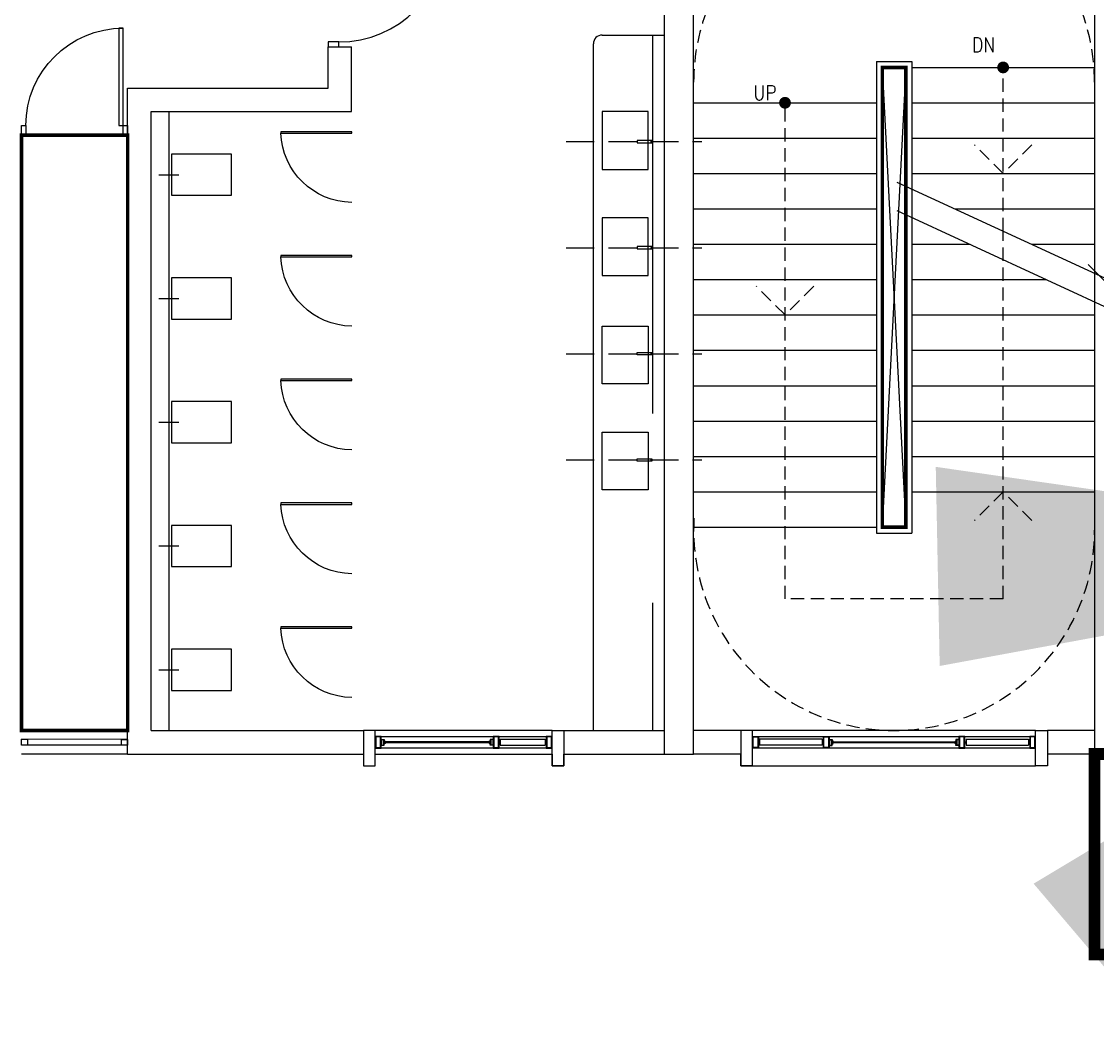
# Model space of a CAD drawing. Header units: feet. Extents: x 1421395 to 1426379, y -945253 to -943919.
# Drawn here: x 1424499.1 to 1424854.3, y -945195.2 to -944860.4 of the extents above; entities that cross this region are included whole.
import ezdxf
from ezdxf.enums import TextEntityAlignment as Align

# ---------------------------------------------------------------- set-up
doc = ezdxf.new("R2010")
doc.units = ezdxf.units.FT
for name, pattern in [('Xref Typical$0$$0$HIDDEN', [0.375, 0.25, -0.125]), ('Xref Typical$0$00_xref_ser core$0$00_xref_ser core$0$00_101_typ xref core$0$A- xref 104$0$HIDDEN2', [4.7625, 3.175, -1.5875]), ('Xref Typical$0$00_xref_ser core$0$00_xref_ser core$0$00_101_typ xref core$0$HIDDEN2', [4.7625, 3.175, -1.5875]), ('Xref Typical$0$HIDDEN2', [0.1875, 0.125, -0.0625]), ('Xref Typical$0$STAIR$0$HIDDEN', [0.375, 0.25, -0.125])]:
    doc.linetypes.add(name, pattern=pattern)
for name, color, linetype in [('04--hatch-1', 8, 'Continuous'), ('06--line-1', 1, 'Continuous'), ('E--concrete-2', 4, 'Continuous'), ('Xref Typical$0$00_xref_ser core$0$L--stairs-1', 1, 'Continuous'), ('Xref Typical$0$07--dim-1', 8, 'Continuous'), ('Xref Typical$0$07--dim-2', 8, 'Continuous'), ('Xref Typical$0$E--concrete', 4, 'Continuous'), ('Xref Typical$0$ELE-4', 8, 'Continuous'), ('Xref Typical$0$F--Blockwall', 3, 'Continuous'), ('Xref Typical$0$L--doors-1', 1, 'Continuous'), ('Xref Typical$0$L--windows-1', 1, 'Continuous'), ('Xref Typical$0$M--Tiling', 9, 'Continuous'), ('Xref Typical$0$N--Fixtures', 1, 'Continuous'), ('Xref Typical$0$p-02 rev', 15, 'Continuous'), ('Xref Typical$0$STAIR$0$05--text-1', 2, 'Continuous'), ('Xref Typical$0$STAIR$0$05--text-100', 2, 'Continuous'), ('Xref Typical$0$STAIR$0$05--text-2', 2, 'Continuous'), ('Xref Typical$0$STAIR$0$cut out', 8, 'Continuous'), ('Xref Typical$0$STAIR$0$E--concrete-2', 4, 'Continuous'), ('Xref Typical$0$STAIR$0$L--doors-1', 1, 'Continuous'), ('Xref Typical$0$STAIR$0$L--stairs-1', 1, 'Continuous')]:
    doc.layers.add(name, color=color, linetype=linetype)
doc.layers.add('pline', color=210, linetype='Continuous', lineweight=5)
doc.layers.get('Xref Typical$0$07--dim-1').off()
doc.styles.add('ROMANS150', font='romans.shx', dxfattribs={"width": 0.75, "height": 150})
doc.styles.add('Xref Typical$0$00_101_typ xref core$0$ZC-STYLE-3', font='romans.shx', dxfattribs={"width": 0.8})
doc.styles.add('Xref Typical$0$STAIR$0$ZC-STYLE-1', font='Arial.ttf')
doc.styles.add('Xref Typical$0$STAIR$0$ZC-STYLE-2', font='romans.shx', dxfattribs={"width": 0.85})
doc.dimstyles.new('slope', dxfattribs={"dimtxt": 150, "dimasz": 200, "dimexe": 15, "dimexo": 15, "dimgap": 0.09, "dimtad": 0, "dimtih": 1, "dimtoh": 1, "dimdec": 0, "dimzin": 0, "dimdsep": 46, "dimtxsty": 'ROMANS150', "dimblk": 'OBLIQUE', "dimcen": 0.09, "dimdle": 10, "dimclrd": 256, "dimclre": 256, "dimclrt": 21, "dimadec": 0, "dimazin": 0, "dimtfac": 1, "dimtdec": 0, "dimtofl": 0, "dimtmove": 0, "dimatfit": 3, "dimfxl": 0, "dimtolj": 1, "dimtzin": 0, "dimarcsym": 0})
doc.dimstyles.new('Xref Typical$0$1-100', dxfattribs={"dimscale": 75, "dimtxt": 1.85, "dimasz": 1.25, "dimexe": 1, "dimexo": 1.5, "dimgap": 0.85, "dimtad": 1, "dimdec": 0, "dimzin": 0, "dimdsep": 46, "dimtxsty": 'Xref Typical$0$00_101_typ xref core$0$ZC-STYLE-3', "dimblk1": 'Xref Typical$0$_ARCHTICK', "dimblk2": 'Xref Typical$0$_ARCHTICK', "dimsah": 1, "dimcen": 0.9, "dimdle": 0.1, "dimclrd": 8, "dimclre": 8, "dimclrt": 2, "dimadec": 0, "dimazin": 0, "dimtfac": 1, "dimtdec": 0, "dimtofl": 0, "dimtmove": 1, "dimatfit": 3, "dimldrblk": 'Xref Typical$0$_OPEN90', "dimfxl": 0, "dimtolj": 1, "dimtzin": 0, "dimlwd": -1, "dimlwe": -1, "dimarcsym": 0})

# ---------------------------------------------------------------- blocks, each defined once
blk = doc.blocks.new('_Oblique')
at = {"color": 8, "lineweight": -2}
blk.add_line((-0.5, -0.5), (0.5, 0.5), dxfattribs=at)
blk = doc.blocks.new('Xref Typical$0$rged')
at = {"color": 5}
for p, q in [((-20258.1, 82573.7, 0), (-20258.1, 82523.7, 0)), ((-20258.1, 82573.7, 0), (-20233.1, 82573.7, 0)), ((-20258.1, 82523.7, 0), (-20233.1, 82523.7, 0)), ((-20256.1, 82571.7, 0), (-20235.1, 82571.7, 0)), ((-20256.1, 82571.7, 0), (-20256.1, 82525.7, 0)), ((-20256.1, 82525.7, 0), (-20235.1, 82525.7, 0)), ((-20239.1, 82566.7, 0), (-20239.1, 82530.3, 0)), ((-20237.1, 82566.7, 0), (-20237.1, 82550.5, 0)), ((-20237.1, 82562.2, 0), (-20237.1, 82563, 0)), ((-20236.9, 82562.2, 0), (-20237.1, 82562.2, 0)), ((-20237.1, 82546.5, 0), (-20237.1, 82530.3, 0)), ((-20236.9, 82534.8, 0), (-20237.1, 82534.8, 0)), ((-20237.1, 82534.8, 0), (-20237.1, 82534, 0)), ((-20236.8, 82553, 0), (-20226.8, 82553, 0)), ((-20236.8, 82553, 0), (-20236.8, 82550.9, 0)), ((-20236.3, 82550.9, 0), (-20236.8, 82550.9, 0)), ((-20236.3, 82546.1, 0), (-20236.8, 82546.1, 0)), ((-20236.8, 82544, 0), (-20236.8, 82546.1, 0)), ((-20236.8, 82544, 0), (-20226.8, 82544, 0)), ((-20236.3, 82552.5, 0), (-20225.8, 82552.5, 0)), ((-20236.3, 82552.5, 0), (-20236.3, 82550.9, 0)), ((-20236.3, 82544.5, 0), (-20236.3, 82546.1, 0)), ((-20236.3, 82544.5, 0), (-20225.8, 82544.5, 0)), ((-20235.1, 82571.7, 0), (-20235.1, 82570, 0)), ((-20235.1, 82525.7, 0), (-20235.1, 82527, 0)), ((-20234.8, 82565, 0), (-20234.2, 82565, 0)), ((-20234.8, 82532, 0), (-20234.2, 82532, 0)), ((-20234.2, 82565, 0), (-20221.7, 82552.5, 0)), ((-20234.2, 82532, 0), (-20221.7, 82544.5, 0)), ((-20234, 82564.1, 0), (-20225.9, 82555.9, 0)), ((-20234, 82532.9, 0), (-20225.9, 82541.1, 0)), ((-20233.1, 82552.5, 0), (-20233.3, 82552.5, 0)), ((-20233.1, 82552.5, 0), (-20233.3, 82552.5, 0)), ((-20233.1, 82544.5, 0), (-20233.3, 82544.5, 0)), ((-20233.1, 82573.7, 0), (-20233.1, 82567.5, 0)), ((-20233.1, 82552.5, 0), (-20233.1, 82544.5, 0)), ((-20233.1, 82523.7, 0), (-20233.1, 82529.5, 0)), ((-20232.1, 82552.5, 0), (-20232.1, 82544.5, 0)), ((-20225.8, 82552.5, 0), (-20225.8, 82553, 0)), ((-20225.8, 82544.5, 0), (-20225.8, 82544, 0)), ((-20225.4, 82555.5, 0), (-20222.4, 82552.5, 0)), ((-20225.4, 82541.5, 0), (-20222.4, 82544.5, 0)), ((-20222.4, 82552.5, 0), (-20221.7, 82552.5, 0)), ((-20222.4, 82544.5, 0), (-20221.7, 82544.5, 0)), ((-19332, 82565, 0), (-19344.5, 82552.5, 0)), ((-19343.8, 82552.5, 0), (-19344.5, 82552.5, 0)), ((-19343.8, 82544.5, 0), (-19344.5, 82544.5, 0)), ((-19332, 82532, 0), (-19344.5, 82544.5, 0)), ((-19340.9, 82555.5, 0), (-19343.8, 82552.5, 0)), ((-19340.9, 82541.5, 0), (-19343.8, 82544.5, 0)), ((-19332.2, 82564.1, 0), (-19340.4, 82555.9, 0)), ((-19340.4, 82552.5, 0), (-19340.4, 82553, 0)), ((-19329.9, 82552.5, 0), (-19340.4, 82552.5, 0)), ((-19329.9, 82544.5, 0), (-19340.4, 82544.5, 0)), ((-19340.4, 82544.5, 0), (-19340.4, 82544, 0)), ((-19332.2, 82532.9, 0), (-19340.4, 82541.1, 0)), ((-19329.4, 82553, 0), (-19339.5, 82553, 0)), ((-19329.4, 82544, 0), (-19339.5, 82544, 0)), ((-19334.1, 82552.5, 0), (-19334.1, 82544.5, 0)), ((-19333.1, 82573.7, 0), (-19333.1, 82567.5, 0)), ((-19308.1, 82573.7, 0), (-19333.1, 82573.7, 0)), ((-19333.1, 82552.5, 0), (-19333, 82552.5, 0)), ((-19333.1, 82552.5, 0), (-19333, 82552.5, 0)), ((-19333.1, 82552.5, 0), (-19333.1, 82544.5, 0)), ((-19333.1, 82544.5, 0), (-19333, 82544.5, 0)), ((-19333.1, 82523.7, 0), (-19333.1, 82529.5, 0)), ((-19308.1, 82523.7, 0), (-19333.1, 82523.7, 0)), ((-19331.5, 82565, 0), (-19332, 82565, 0)), ((-19331.5, 82532, 0), (-19332, 82532, 0)), ((-19310.1, 82571.7, 0), (-19331.1, 82571.7, 0)), ((-19331.1, 82571.7, 0), (-19331.1, 82570, 0)), ((-19331.1, 82525.7, 0), (-19331.1, 82527, 0)), ((-19310.1, 82525.7, 0), (-19331.1, 82525.7, 0)), ((-19329.9, 82552.5, 0), (-19329.9, 82550.9, 0)), ((-19329.9, 82550.9, 0), (-19329.4, 82550.9, 0)), ((-19329.9, 82544.5, 0), (-19329.9, 82546.1, 0)), ((-19329.9, 82546.1, 0), (-19329.4, 82546.1, 0)), ((-19329.4, 82553, 0), (-19329.4, 82550.9, 0)), ((-19329.4, 82544, 0), (-19329.4, 82546.1, 0)), ((-19329.3, 82562.2, 0), (-19329.2, 82562.2, 0)), ((-19329.3, 82534.8, 0), (-19329.2, 82534.8, 0)), ((-19329.2, 82566.7, 0), (-19329.2, 82550.5, 0)), ((-19329.2, 82562.2, 0), (-19329.2, 82563, 0)), ((-19329.2, 82546.5, 0), (-19329.2, 82530.3, 0)), ((-19329.2, 82534.8, 0), (-19329.2, 82534, 0)), ((-19327.2, 82566.7, 0), (-19327.2, 82530.3, 0)), ((-19310.1, 82571.7, 0), (-19310.1, 82525.7, 0)), ((-19308.1, 82573.7, 0), (-19308.1, 82523.7, 0)), ((-16458.1, 82572.9, 0), (-16458.1, 82522.9, 0)), ((-16458.1, 82572.9, 0), (-16433.1, 82572.9, 0)), ((-16458.1, 82522.9, 0), (-16433.1, 82522.9, 0)), ((-16456.1, 82570.9, 0), (-16435.1, 82570.9, 0)), ((-16456.1, 82570.9, 0), (-16456.1, 82524.9, 0)), ((-16456.1, 82524.9, 0), (-16435.1, 82524.9, 0)), ((-16439.1, 82565.9, 0), (-16439.1, 82529.5, 0)), ((-16437.1, 82565.9, 0), (-16437.1, 82549.7, 0)), ((-16437.1, 82561.4, 0), (-16437.1, 82562.2, 0)), ((-16436.9, 82561.4, 0), (-16437.1, 82561.4, 0)), ((-16437.1, 82545.7, 0), (-16437.1, 82529.5, 0)), ((-16436.9, 82534, 0), (-16437.1, 82534, 0)), ((-16437.1, 82534, 0), (-16437.1, 82533.2, 0)), ((-16436.8, 82552.2, 0), (-16426.8, 82552.2, 0)), ((-16436.8, 82552.2, 0), (-16436.8, 82550.1, 0)), ((-16436.3, 82550.1, 0), (-16436.8, 82550.1, 0)), ((-16436.3, 82545.3, 0), (-16436.8, 82545.3, 0)), ((-16436.8, 82543.2, 0), (-16436.8, 82545.3, 0)), ((-16436.8, 82543.2, 0), (-16426.8, 82543.2, 0)), ((-16436.3, 82551.7, 0), (-16425.8, 82551.7, 0)), ((-16436.3, 82551.7, 0), (-16436.3, 82550.1, 0)), ((-16436.3, 82543.7, 0), (-16436.3, 82545.3, 0)), ((-16436.3, 82543.7, 0), (-16425.8, 82543.7, 0)), ((-16435.1, 82570.9, 0), (-16435.1, 82569.2, 0)), ((-16435.1, 82524.9, 0), (-16435.1, 82526.2, 0)), ((-16434.8, 82564.2, 0), (-16434.3, 82564.2, 0)), ((-16434.8, 82531.2, 0), (-16434.3, 82531.2, 0)), ((-16434.3, 82564.2, 0), (-16421.7, 82551.7, 0)), ((-16434.3, 82531.2, 0), (-16421.7, 82543.7, 0)), ((-16434, 82563.3, 0), (-16425.9, 82555.1, 0)), ((-16434, 82532.1, 0), (-16425.9, 82540.3, 0)), ((-16433.1, 82551.7, 0), (-16433.3, 82551.7, 0)), ((-16433.1, 82551.7, 0), (-16433.3, 82551.7, 0)), ((-16433.1, 82543.7, 0), (-16433.3, 82543.7, 0)), ((-16433.1, 82572.9, 0), (-16433.1, 82566.7, 0)), ((-16433.1, 82551.7, 0), (-16433.1, 82543.7, 0)), ((-16433.1, 82522.9, 0), (-16433.1, 82528.7, 0)), ((-16432.1, 82551.7, 0), (-16432.1, 82543.7, 0)), ((-16425.8, 82551.7, 0), (-16425.8, 82552.2, 0)), ((-16425.8, 82543.7, 0), (-16425.8, 82543.2, 0)), ((-16425.4, 82554.7, 0), (-16422.4, 82551.7, 0)), ((-16425.4, 82540.7, 0), (-16422.4, 82543.7, 0)), ((-16422.4, 82551.7, 0), (-16421.7, 82551.7, 0)), ((-16422.4, 82543.7, 0), (-16421.7, 82543.7, 0)), ((-15382, 82564.2, 0), (-15394.5, 82551.7, 0)), ((-15393.8, 82551.7, 0), (-15394.5, 82551.7, 0)), ((-15393.8, 82543.7, 0), (-15394.5, 82543.7, 0)), ((-15382, 82531.2, 0), (-15394.5, 82543.7, 0)), ((-15390.9, 82554.7, 0), (-15393.8, 82551.7, 0)), ((-15390.9, 82540.7, 0), (-15393.8, 82543.7, 0)), ((-15382.2, 82563.3, 0), (-15390.4, 82555.1, 0)), ((-15390.4, 82551.7, 0), (-15390.4, 82552.2, 0)), ((-15379.9, 82551.7, 0), (-15390.4, 82551.7, 0)), ((-15379.9, 82543.7, 0), (-15390.4, 82543.7, 0)), ((-15390.4, 82543.7, 0), (-15390.4, 82543.2, 0)), ((-15382.2, 82532.1, 0), (-15390.4, 82540.3, 0)), ((-15379.4, 82552.2, 0), (-15389.5, 82552.2, 0)), ((-15379.4, 82543.2, 0), (-15389.5, 82543.2, 0)), ((-15384.1, 82551.7, 0), (-15384.1, 82543.7, 0)), ((-15383.1, 82572.9, 0), (-15383.1, 82566.7, 0)), ((-15358.1, 82572.9, 0), (-15383.1, 82572.9, 0)), ((-15383.1, 82551.7, 0), (-15383, 82551.7, 0)), ((-15383.1, 82551.7, 0), (-15383, 82551.7, 0)), ((-15383.1, 82551.7, 0), (-15383.1, 82543.7, 0)), ((-15383.1, 82543.7, 0), (-15383, 82543.7, 0)), ((-15383.1, 82522.9, 0), (-15383.1, 82528.7, 0)), ((-15358.1, 82522.9, 0), (-15383.1, 82522.9, 0)), ((-15381.5, 82564.2, 0), (-15382, 82564.2, 0)), ((-15381.5, 82531.2, 0), (-15382, 82531.2, 0)), ((-15360.1, 82570.9, 0), (-15381.1, 82570.9, 0)), ((-15381.1, 82570.9, 0), (-15381.1, 82569.2, 0)), ((-15381.1, 82524.9, 0), (-15381.1, 82526.2, 0)), ((-15360.1, 82524.9, 0), (-15381.1, 82524.9, 0)), ((-15379.9, 82551.7, 0), (-15379.9, 82550.1, 0)), ((-15379.9, 82550.1, 0), (-15379.4, 82550.1, 0)), ((-15379.9, 82543.7, 0), (-15379.9, 82545.3, 0)), ((-15379.9, 82545.3, 0), (-15379.4, 82545.3, 0)), ((-15379.4, 82561.4, 0), (-15379.2, 82561.4, 0)), ((-15379.4, 82552.2, 0), (-15379.4, 82550.1, 0)), ((-15379.4, 82543.2, 0), (-15379.4, 82545.3, 0)), ((-15379.4, 82534, 0), (-15379.2, 82534, 0)), ((-15379.2, 82565.9, 0), (-15379.2, 82549.7, 0)), ((-15379.2, 82561.4, 0), (-15379.2, 82562.2, 0)), ((-15379.2, 82545.7, 0), (-15379.2, 82529.5, 0)), ((-15379.2, 82534, 0), (-15379.2, 82533.2, 0)), ((-15377.2, 82565.9, 0), (-15377.2, 82529.5, 0)), ((-15360.1, 82570.9, 0), (-15360.1, 82524.9, 0)), ((-15358.1, 82572.9, 0), (-15358.1, 82522.9, 0))]:
    blk.add_line(p, q, dxfattribs=at)
for centre, radius, start, end in [((-20234.7, 82565.5, 0), 4.53, 95.50966, 164.88098), ((-20234.7, 82531.5, 0), 4.53, 195.11902, 264.49034), ((-20234.7, 82565.4, 0), 2.69, 53.3557, 150.29689), ((-20237.8, 82556.5, 0), 6.08, 277.13256, 318.46569), ((-20237.8, 82540.5, 0), 6.08, 41.53431, 82.86744), ((-20234.7, 82531.6, 0), 2.69, 209.70311, 306.6443), ((-20225.5, 82554.2, 0), 1.75, 102.00211, 223.80977), ((-20225.5, 82542.8, 0), 1.75, 136.19023, 257.99789), ((-20225.5, 82554.2, 0), 1.25, 85.38029, 255.53383), ((-20225.5, 82542.8, 0), 1.25, 104.46617, 274.61971), ((-19340.7, 82554.2, 0), 1.25, 284.46617, 94.61971), ((-19340.7, 82542.8, 0), 1.25, 265.38029, 75.53383), ((-19340.7, 82554.2, 0), 1.75, 316.19023, 77.99789), ((-19340.7, 82542.8, 0), 1.75, 282.00211, 43.80977), ((-19331.5, 82565.4, 0), 2.69, 29.70311, 126.6443), ((-19331.5, 82531.6, 0), 2.69, 233.3557, 330.29689), ((-19328.4, 82556.5, 0), 6.08, 221.53431, 262.86744), ((-19328.4, 82540.5, 0), 6.08, 97.13256, 138.46569), ((-19331.6, 82565.5, 0), 4.53, 15.11902, 84.49034), ((-19331.6, 82531.5, 0), 4.53, 275.50966, 344.88098), ((-16434.7, 82564.7, 0), 4.53, 95.50966, 164.88098), ((-16434.7, 82530.7, 0), 4.53, 195.11902, 264.49034), ((-16434.7, 82564.6, 0), 2.69, 53.3557, 150.29689), ((-16437.8, 82555.7, 0), 6.08, 277.13256, 318.46569), ((-16437.8, 82539.7, 0), 6.08, 41.53431, 82.86744), ((-16434.7, 82530.8, 0), 2.69, 209.70311, 306.6443), ((-16425.5, 82553.4, 0), 1.75, 102.00211, 223.80977), ((-16425.5, 82542, 0), 1.75, 136.19023, 257.99789), ((-16425.5, 82553.4, 0), 1.25, 85.38029, 255.53383), ((-16425.5, 82542, 0), 1.25, 104.46617, 274.61971), ((-15390.8, 82553.4, 0), 1.25, 284.46617, 94.61971), ((-15390.8, 82542, 0), 1.25, 265.38029, 75.53383), ((-15390.8, 82553.4, 0), 1.75, 316.19023, 77.99789), ((-15390.8, 82542, 0), 1.75, 282.00211, 43.80977), ((-15381.5, 82564.6, 0), 2.69, 29.70311, 126.6443), ((-15381.5, 82530.8, 0), 2.69, 233.3557, 330.29689), ((-15378.4, 82555.7, 0), 6.08, 221.53431, 262.86744), ((-15378.4, 82539.7, 0), 6.08, 97.13256, 138.46569), ((-15381.6, 82564.7, 0), 4.53, 15.11902, 84.49034), ((-15381.6, 82530.7, 0), 4.53, 275.50966, 344.88098)]:
    blk.add_arc(centre, radius, start, end, dxfattribs=at)
for points in [[(-20237.1, 82563, 0), (-20235.4, 82563, 0), (-20234.5, 82564, 0), (-20234.8, 82565, 0)], [(-20237.1, 82534, 0), (-20235.4, 82534, 0), (-20234.5, 82533, 0), (-20234.8, 82532, 0)], [(-19329.2, 82563, 0), (-19330.8, 82563, 0), (-19331.7, 82564, 0), (-19331.5, 82565, 0)], [(-19329.2, 82534, 0), (-19330.8, 82534, 0), (-19331.7, 82533, 0), (-19331.5, 82532, 0)], [(-16437.1, 82562.2, 0), (-16435.4, 82562.2, 0), (-16434.6, 82563.2, 0), (-16434.8, 82564.2, 0)], [(-16437.1, 82533.2, 0), (-16435.4, 82533.2, 0), (-16434.6, 82532.2, 0), (-16434.8, 82531.2, 0)], [(-15379.2, 82562.2, 0), (-15380.8, 82562.2, 0), (-15381.7, 82563.2, 0), (-15381.5, 82564.2, 0)], [(-15379.2, 82533.2, 0), (-15380.8, 82533.2, 0), (-15381.7, 82532.2, 0), (-15381.5, 82531.2, 0)]]:
    blk.add_spline(points, degree=3, dxfattribs=at)
for points in [[(-20236.9, 82562.2, 0), (-20236.7, 82562.5, 0), (-20236.6, 82562.2, 0), (-20236.2, 82562.4, 0), (-20236, 82562.4, 0), (-20235.6, 82562.5, 0), (-20235.5, 82562.5, 0), (-20235.1, 82562.6, 0), (-20234.8, 82562.8, 0), (-20234.4, 82563.1, 0), (-20234.2, 82563.3, 0), (-20234.1, 82563.7, 0), (-20234.1, 82563.9, 0), (-20234, 82564, 0), (-20234, 82564.1, 0), (-20234, 82564.1, 0)], [(-20236.9, 82534.8, 0), (-20236.7, 82534.5, 0), (-20236.6, 82534.8, 0), (-20236.2, 82534.6, 0), (-20236, 82534.6, 0), (-20235.6, 82534.5, 0), (-20235.5, 82534.5, 0), (-20235.1, 82534.4, 0), (-20234.8, 82534.2, 0), (-20234.4, 82533.9, 0), (-20234.2, 82533.7, 0), (-20234.1, 82533.3, 0), (-20234.1, 82533.2, 0), (-20234, 82533, 0), (-20234, 82532.9, 0), (-20234, 82532.9, 0)], [(-19329.3, 82562.2, 0), (-19329.5, 82562.5, 0), (-19329.7, 82562.2, 0), (-19330, 82562.4, 0), (-19330.2, 82562.4, 0), (-19330.6, 82562.5, 0), (-19330.8, 82562.5, 0), (-19331.2, 82562.6, 0), (-19331.4, 82562.8, 0), (-19331.8, 82563.1, 0), (-19332, 82563.3, 0), (-19332.2, 82563.7, 0), (-19332.2, 82563.9, 0), (-19332.2, 82564, 0), (-19332.2, 82564.1, 0), (-19332.2, 82564.1, 0)], [(-19329.3, 82534.8, 0), (-19329.5, 82534.5, 0), (-19329.7, 82534.8, 0), (-19330, 82534.6, 0), (-19330.2, 82534.6, 0), (-19330.6, 82534.6, 0), (-19330.8, 82534.5, 0), (-19331.2, 82534.4, 0), (-19331.4, 82534.2, 0), (-19331.8, 82533.9, 0), (-19332, 82533.7, 0), (-19332.2, 82533.3, 0), (-19332.2, 82533.2, 0), (-19332.2, 82533, 0), (-19332.2, 82532.9, 0), (-19332.2, 82532.9, 0)], [(-16436.9, 82561.4, 0), (-16436.7, 82561.7, 0), (-16436.6, 82561.4, 0), (-16436.2, 82561.6, 0), (-16436, 82561.6, 0), (-16435.7, 82561.7, 0), (-16435.5, 82561.7, 0), (-16435.1, 82561.8, 0), (-16434.8, 82562, 0), (-16434.4, 82562.3, 0), (-16434.3, 82562.5, 0), (-16434.1, 82562.9, 0), (-16434.1, 82563.1, 0), (-16434, 82563.2, 0), (-16434, 82563.3, 0), (-16434, 82563.3, 0)], [(-16436.9, 82534, 0), (-16436.7, 82533.7, 0), (-16436.6, 82534, 0), (-16436.2, 82533.8, 0), (-16436, 82533.8, 0), (-16435.7, 82533.8, 0), (-16435.5, 82533.7, 0), (-16435.1, 82533.6, 0), (-16434.8, 82533.4, 0), (-16434.4, 82533.1, 0), (-16434.3, 82532.9, 0), (-16434.1, 82532.5, 0), (-16434.1, 82532.4, 0), (-16434, 82532.2, 0), (-16434, 82532.1, 0), (-16434, 82532.1, 0)], [(-15379.4, 82561.4, 0), (-15379.5, 82561.7, 0), (-15379.7, 82561.4, 0), (-15380, 82561.6, 0), (-15380.2, 82561.6, 0), (-15380.6, 82561.7, 0), (-15380.8, 82561.7, 0), (-15381.2, 82561.8, 0), (-15381.4, 82562, 0), (-15381.8, 82562.3, 0), (-15382, 82562.5, 0), (-15382.2, 82562.9, 0), (-15382.2, 82563.1, 0), (-15382.2, 82563.2, 0), (-15382.2, 82563.3, 0), (-15382.2, 82563.3, 0)], [(-15379.4, 82534, 0), (-15379.5, 82533.7, 0), (-15379.7, 82534, 0), (-15380, 82533.8, 0), (-15380.2, 82533.8, 0), (-15380.6, 82533.8, 0), (-15380.8, 82533.7, 0), (-15381.2, 82533.6, 0), (-15381.4, 82533.4, 0), (-15381.8, 82533.1, 0), (-15382, 82532.9, 0), (-15382.2, 82532.5, 0), (-15382.2, 82532.4, 0), (-15382.2, 82532.2, 0), (-15382.2, 82532.1, 0), (-15382.2, 82532.1, 0)]]:
    blk.add_open_spline(points, degree=3, knots=[0, 0, 0, 0, 0.447954, 0.447954, 0.951619, 0.951619, 1.324269, 1.324269, 1.90348, 1.90348, 2.482691, 2.482691, 2.73392, 2.73392, 2.822039, 2.822039, 2.822039, 2.822039], dxfattribs=at)
at = {"layer": 'Xref Typical$0$L--windows-1', "color": 251}
for p, q in [((-20308.1, 82599.5, 0), (-18808.1, 82599.5, 0)), ((-17108.1, 82599.5, 0), (-14708.1, 82599.5, 0)), ((-18808.1, 82499.5, 0), (-20308.1, 82499.5, 0)), ((-14708.1, 82499.5, 0), (-17108.1, 82499.5, 0))]:
    blk.add_line(p, q, dxfattribs=at)
at = {"layer": 'Xref Typical$0$L--windows-1'}
for p, q in [((-20231.5, 82552.5, 0), (-20231.5, 82544.5, 0)), ((-19334.8, 82552.5, 0), (-20231.5, 82552.5, 0)), ((-19334.8, 82544.5, 0), (-20231.5, 82544.5, 0)), ((-19334.8, 82552.5, 0), (-19334.8, 82544.5, 0)), ((-15384.8, 82551.7, 0), (-16431.5, 82551.7, 0)), ((-16431.5, 82551.7, 0), (-16431.5, 82543.7, 0)), ((-15384.8, 82543.7, 0), (-16431.5, 82543.7, 0)), ((-15384.8, 82551.7, 0), (-15384.8, 82543.7, 0))]:
    blk.add_line(p, q, dxfattribs=at)
at = {"layer": 'Xref Typical$0$L--windows-1', "color": 5}
for p, q in [((-19258.1, 82554.5, 0), (-19248.1, 82554.5, 0)), ((-19258.1, 82544.5, 0), (-19248.1, 82544.5, 0)), ((-19248.1, 82574.5, 0), (-18868.1, 82574.5, 0)), ((-19248.1, 82524.5, 0), (-18868.1, 82524.5, 0)), ((-18868.1, 82554.5, 0), (-18858.1, 82554.5, 0)), ((-18868.1, 82544.5, 0), (-18858.1, 82544.5, 0)), ((-17048.1, 82554.5, 0), (-17058.1, 82554.5, 0)), ((-17048.1, 82544.5, 0), (-17058.1, 82544.5, 0)), ((-16518.1, 82574.5, 0), (-17048.1, 82574.5, 0)), ((-16518.1, 82524.5, 0), (-17048.1, 82524.5, 0)), ((-16508.1, 82554.5, 0), (-16518.1, 82554.5, 0)), ((-16508.1, 82544.5, 0), (-16518.1, 82544.5, 0)), ((-15308.1, 82554.5, 0), (-15298.1, 82554.5, 0)), ((-15308.1, 82544.5, 0), (-15298.1, 82544.5, 0)), ((-15298.1, 82574.5, 0), (-14768.1, 82574.5, 0)), ((-15298.1, 82524.5, 0), (-14768.1, 82524.5, 0)), ((-14768.1, 82554.5, 0), (-14758.1, 82554.5, 0)), ((-14768.1, 82544.5, 0), (-14758.1, 82544.5, 0))]:
    blk.add_line(p, q, dxfattribs=at)
at = {"layer": 'Xref Typical$0$L--windows-1', "elevation": 0}
for points in [[(-20308.1, 82499.5), (-20258.1, 82499.5), (-20258.1, 82599.5), (-20308.1, 82599.5), (-20308.1, 82499.5)], [(-19308.1, 82499.5), (-19258.1, 82499.5), (-19258.1, 82599.5), (-19308.1, 82599.5), (-19308.1, 82499.5)], [(-18808.1, 82499.5), (-18808.1, 82599.5), (-18858.1, 82599.5), (-18858.1, 82499.5), (-18808.1, 82499.5)], [(-17108.1, 82499.5), (-17108.1, 82599.5), (-17058.1, 82599.5), (-17058.1, 82499.5), (-17108.1, 82499.5)], [(-16458.1, 82499.5), (-16508.1, 82499.5), (-16508.1, 82599.5), (-16458.1, 82599.5), (-16458.1, 82499.5)], [(-15358.1, 82499.5), (-15308.1, 82499.5), (-15308.1, 82599.5), (-15358.1, 82599.5), (-15358.1, 82499.5)], [(-14708.1, 82499.5), (-14708.1, 82599.5), (-14758.1, 82599.5), (-14758.1, 82499.5), (-14708.1, 82499.5)]]:
    blk.add_lwpolyline(points, dxfattribs=at)
for points in [[(-20303.1, 82504.5), (-20263.1, 82504.5), (-20263.1, 82594.5), (-20303.1, 82594.5)], [(-19303.1, 82504.5), (-19263.1, 82504.5), (-19263.1, 82594.5), (-19303.1, 82594.5)], [(-18813.1, 82504.5), (-18813.1, 82594.5), (-18853.1, 82594.5), (-18853.1, 82504.5)], [(-17103.1, 82504.5), (-17103.1, 82594.5), (-17063.1, 82594.5), (-17063.1, 82504.5)], [(-16463.1, 82504.5), (-16503.1, 82504.5), (-16503.1, 82594.5), (-16463.1, 82594.5)], [(-15353.1, 82504.5), (-15313.1, 82504.5), (-15313.1, 82594.5), (-15353.1, 82594.5)], [(-14713.1, 82504.5), (-14713.1, 82594.5), (-14753.1, 82594.5), (-14753.1, 82504.5)]]:
    blk.add_lwpolyline(points, close=True, dxfattribs=at)
at = {"layer": 'Xref Typical$0$L--windows-1', "color": 5, "elevation": 0}
for points in [[(-19248.1, 82574.5), (-19248.1, 82524.5)], [(-18868.1, 82574.5), (-18868.1, 82524.5)], [(-17048.1, 82574.5), (-17048.1, 82524.5)], [(-16518.1, 82574.5), (-16518.1, 82524.5)], [(-15298.1, 82574.5), (-15298.1, 82524.5)], [(-14768.1, 82574.5), (-14768.1, 82524.5)]]:
    blk.add_lwpolyline(points, dxfattribs=at)
blk = doc.blocks.new('Xref Typical$0$_ARCHTICK')
at = {"color": 0, "linetype": 'ByBlock', "const_width": 0.15}
blk.add_lwpolyline([(-0.5, -0.5), (0.5, 0.5)], dxfattribs=at)
blk = doc.blocks.new('Xref Typical$0$_OPEN90')
at = {"color": 0, "linetype": 'ByBlock'}
for p, q in [((-0.5, 0.5), (0, 0)), ((0, 0), (-1, 0)), ((0, 0), (-0.5, -0.5))]:
    blk.add_line(p, q, dxfattribs=at)
blk = doc.blocks.new('Xref Typical$0$STAIR$0$ROOM-NAME-SIZE')
at = {"layer": 'Xref Typical$0$STAIR$0$05--text-1', "style": 'Xref Typical$0$STAIR$0$ZC-STYLE-1'}
blk.add_attdef('ROOM-NAME', text='', height=250, dxfattribs=at).set_placement((0, 431.2), align=Align.CENTER)
at = {"layer": 'Xref Typical$0$STAIR$0$05--text-2', "style": 'Xref Typical$0$STAIR$0$ZC-STYLE-2', "width": 0.85}
blk.add_attdef('---.--X---.--', text='', height=200, dxfattribs=at).set_placement((0, 0), align=Align.CENTER)
blk = doc.blocks.new('Xref Typical$0$A$C04CA7957')
at = {"layer": 'Xref Typical$0$00_xref_ser core$0$L--stairs-1'}
for p, q in [((48291.1, 5674.7, 0), (48291.1, 1674.7, 0)), ((48291.1, 5674.7, 0), (48591.1, 5674.7, 0)), ((48591.1, 5674.7, 0), (48591.1, 1674.7, 0)), ((48341.1, 5624.7, 0), (48341.1, 1724.7, 0)), ((48341.1, 5624.7, 0), (48541.1, 5624.7, 0)), ((48341.1, 5624.7, 0), (48541.1, 5624.7, 0)), ((48541.1, 5624.7, 0), (48541.1, 1724.7, 0)), ((48591.1, 5624.7, 0), (50141.1, 5624.7, 0)), ((46741.1, 5324.7, 0), (48291.1, 5324.7, 0)), ((48591.1, 5324.7, 0), (50141.1, 5324.7, 0)), ((46741.1, 5024.7, 0), (48291.1, 5024.7, 0)), ((48591.1, 5024.7, 0), (50141.1, 5024.7, 0)), ((46741.1, 4724.7, 0), (48291.1, 4724.7, 0)), ((48591.1, 4724.7, 0), (50141.1, 4724.7, 0)), ((46741.1, 4424.7, 0), (48291.1, 4424.7, 0)), ((48957.8, 4424.7, 0), (50141.1, 4424.7, 0)), ((46741.1, 4124.7, 0), (48291.1, 4124.7, 0)), ((48591.1, 4124.7, 0), (49082.2, 4124.7, 0)), ((49607.4, 4124.7, 0), (50141.1, 4124.7, 0)), ((46741.1, 3824.7, 0), (48291.1, 3824.7, 0)), ((48591.1, 3824.7, 0), (49731.8, 3824.7, 0)), ((46741.1, 3524.7, 0), (48291.1, 3524.7, 0)), ((48591.1, 3524.7, 0), (50141.1, 3524.7, 0)), ((46741.1, 3224.7, 0), (48291.1, 3224.7, 0)), ((48591.1, 3224.7, 0), (50141.1, 3224.7, 0)), ((46741.1, 2924.7, 0), (48291.1, 2924.7, 0)), ((48591.1, 2924.7, 0), (50141.1, 2924.7, 0)), ((46741.1, 2624.7, 0), (48291.1, 2624.7, 0)), ((48591.1, 2624.7, 0), (50141.1, 2624.7, 0)), ((46741.1, 2324.7, 0), (48291.1, 2324.7, 0)), ((48591.1, 2324.7, 0), (50141.1, 2324.7, 0)), ((46741.1, 2024.7, 0), (48291.1, 2024.7, 0)), ((48591.1, 2024.7, 0), (50141.1, 2024.7, 0)), ((46741.1, 1724.7, 0), (48291.1, 1724.7, 0)), ((48291.1, 1674.7, 0), (48591.1, 1674.7, 0)), ((48341.1, 1724.7, 0), (48541.1, 1724.7, 0)), ((48341.1, 1724.7, 0), (48541.1, 1724.7, 0))]:
    blk.add_line(p, q, dxfattribs=at)
at = {"layer": 'Xref Typical$0$STAIR$0$cut out'}
for p, q in [((48341.1, 5624.7, 0), (48541.1, 1724.7, 0)), ((48541.1, 5624.7, 0), (48341.1, 1724.7, 0))]:
    blk.add_line(p, q, dxfattribs=at)
at = {"layer": 'Xref Typical$0$STAIR$0$E--concrete-2', "color": 1, "const_width": 50, "elevation": 0}
for points in [[(49390.1, 5617.9, -1), (49342, 5631.6, -1)], [(49390.1, 5617.9, -1), (49342, 5631.6, -1)], [(47540.1, 5317.9, -1), (47492, 5331.6, -1)], [(47540.1, 5317.9, -1), (47492, 5331.6, -1)]]:
    blk.add_lwpolyline(points, format="xyb", close=True, dxfattribs=at)
at = {"layer": 'Xref Typical$0$STAIR$0$L--doors-1', "linetype": 'Xref Typical$0$STAIR$0$HIDDEN', "ltscale": 450}
for p, q in [((49366.1, 4236.2, 0), (49366.1, 5624.7, 0)), ((47516.1, 1115.4, 0), (47516.1, 5324.7, 0)), ((47516.1, 1115.4, 0), (47516.1, 5324.7, 0)), ((49366.1, 1115.4, 0), (49366.1, 4293.6, 0))]:
    blk.add_line(p, q, dxfattribs=at)
at = {"layer": 'Xref Typical$0$STAIR$0$L--doors-1', "linetype": 'Xref Typical$0$STAIR$0$HIDDEN', "ltscale": 450, "elevation": 0}
for points in [[(49609.3, 4968), (49366.1, 4724.7), (49122.9, 4968)], [(49609.3, 4968), (49366.1, 4724.7), (49122.9, 4968)], [(47759.3, 3768), (47516.1, 3524.7), (47272.9, 3768)], [(49609.3, 1781.5), (49366.1, 2024.7), (49122.9, 1781.5)]]:
    blk.add_lwpolyline(points, dxfattribs=at)
at = {"layer": 'Xref Typical$0$STAIR$0$L--stairs-1'}
for p, q in [((48464.8, 4652.4, 0), (50582.2, 3674.5, 0)), ((48464.8, 4409.9, 0), (50582.2, 3432, 0))]:
    blk.add_line(p, q, dxfattribs=at)
at = {"layer": 'Xref Typical$0$STAIR$0$L--stairs-1', "linetype": 'Xref Typical$0$STAIR$0$HIDDEN', "ltscale": 450}
blk.add_line((49366.1, 1115.4, 0), (47516.1, 1115.4, 0), dxfattribs=at)
for centre, start, end in [((48441.1, 5499.7, 0), 0, 180), ((48441.1, 1699.7, 0), 176.62771, 0)]:
    blk.add_arc(centre, 1700, start, end, dxfattribs=at)
at = {"layer": 'Xref Typical$0$STAIR$0$05--text-100'}
ref = blk.add_blockref('Xref Typical$0$STAIR$0$ROOM-NAME-SIZE', (49199.4, 5754.1, 0), dxfattribs=dict(at, xscale=-1.5, yscale=1.5, zscale=1.5, rotation=359.9999999999637))
ref.add_attrib('---.--X---.--', 'DN', dxfattribs={"height": 125, "style": 'Xref Typical$0$STAIR$0$ZC-STYLE-2', "width": 0.85}).set_placement((49199.4, 5754.1, 0), align=Align.CENTER)
ref = blk.add_blockref('Xref Typical$0$STAIR$0$ROOM-NAME-SIZE', (47346.6, 5347.3, 0), dxfattribs=dict(at, xscale=-1.499999999999999, yscale=1.499999999999999, zscale=1.499999999999999, rotation=359.9999999999777))
ref.add_attrib('---.--X---.--', 'UP', dxfattribs={"height": 125, "style": 'Xref Typical$0$STAIR$0$ZC-STYLE-2', "width": 0.85}).set_placement((47346.6, 5347.3, 0), align=Align.CENTER)
blk = doc.blocks.new('Xref Typical$0$00_xref_ser core$0$00_xref_ser core$0$D-1100')
at = {"layer": 'Xref Typical$0$L--doors-1', "color": 5}
for points in [[(45, 50), (45, 1060), (90, 1060), (90, 50)], [(0, -50), (45, -50), (45, 50), (0, 50)], [(1055, -50), (1100, -50), (1100, 50), (1055, 50)]]:
    blk.add_lwpolyline(points, close=True, dxfattribs=at)
at = {"layer": 'Xref Typical$0$L--doors-1'}
blk.add_arc((45, 50), 1010, 0, 90, dxfattribs=at)
blk = doc.blocks.new('Xref Typical$0$00_xref_ser core$0$00_xref_ser core$0$00_101_typ xref core$0$A- xref 104$0$WC-1')
at = {"layer": 'Xref Typical$0$N--Fixtures'}
for p, q in [((-175, 225), (-175, 735)), ((-175, 735), (175, 735)), ((175, 735), (175, 225)), ((175, 225), (-175, 225))]:
    blk.add_line(p, q, dxfattribs=at)
at = {"layer": 'Xref Typical$0$N--Fixtures', "color": 14, "linetype": 'Xref Typical$0$00_xref_ser core$0$00_xref_ser core$0$00_101_typ xref core$0$A- xref 104$0$HIDDEN2', "ltscale": 360}
blk.add_line((0, 117), (0, 286.4), dxfattribs=at)
blk = doc.blocks.new('Xref Typical$0$00_xref_ser core$0$00_xref_ser core$0$toilet door')
at = {"layer": 'Xref Typical$0$L--doors-1', "color": 5}
blk.add_lwpolyline([(-226398.5, -249222.1), (-225798.5, -249222.1), (-225798.5, -249234.1), (-226398.5, -249234.1)], close=True, dxfattribs=at)
at = {"layer": 'Xref Typical$0$L--doors-1'}
blk.add_arc((-226407.2, -249213.1), 609.1, 270.81821, 358.02433, dxfattribs=at)
blk = doc.blocks.new('Xref Typical$0$00_xref_ser core$0$00_xref_ser core$0$00_101_typ xref core$0$A$C74D94339')
at = {"layer": 'Xref Typical$0$N--Fixtures', "linetype": 'Xref Typical$0$00_xref_ser core$0$00_xref_ser core$0$00_101_typ xref core$0$HIDDEN2', "ltscale": 75}
blk.add_line((0, -726.9), (0, 422.2), dxfattribs=at)
at = {"layer": 'Xref Typical$0$N--Fixtures', "color": 14}
for p, q in [((-10, -125), (-10, 0)), ((-10, 0), (10, 0)), ((10, 0), (10, -125)), ((10, -125), (-10, -125))]:
    blk.add_line(p, q, dxfattribs=at)
at = {"layer": 'Xref Typical$0$N--Fixtures', "extrusion": (-2.95142e-11, 1.35311e-08, 1), "elevation": 0}
blk.add_lwpolyline([(-235.5, -31.5), (254.5, -31.5), (254.5, -421.5), (-235.5, -421.5)], close=True, dxfattribs=at)

msp = doc.modelspace()

# ---------------------------------------------------------------- linework, layer by layer
at = {"layer": '06--line-1', "extrusion": (-7.30952e-16, 1.25923e-06, 1)}
for p, q in [((1424853.28, -945168.44, 0.04), (1424853.28, -945102.28, 0.04)), ((1424861.07, -945168.44, 0.04), (1424853.28, -945168.44, 0.04))]:
    msp.add_line(p, q, dxfattribs=at)
at = {"layer": 'E--concrete-2', "extrusion": (-6.24309e-13, 1.25923e-06, 1), "elevation": -1.15}
for points in [[(1424711.23, -945102.28), (1424720.96, -945102.28), (1424720.96, -944755.9), (1424711.23, -944755.9)], [(1424853.29, -945102.28), (1424863.02, -945102.28), (1424863.02, -944755.9), (1424853.29, -944755.9)]]:
    msp.add_lwpolyline(points, close=True, dxfattribs=at)
at = {"layer": 'pline', "color": 4, "linetype": 'Continuous', "extrusion": (-7.30952e-16, 1.25923e-06, 1), "const_width": 1.17}
for points, elevation in [([(1424783.23, -945027.36), (1424791.02, -945027.36), (1424791.02, -944875.58), (1424783.23, -944875.58)], -1.15), ([(1424534.15, -945094.5), (1424499.12, -945094.5), (1424499.12, -944897.96), (1424534.15, -944897.96)], -1.13)]:
    msp.add_lwpolyline(points, close=True, dxfattribs=dict(at, elevation=elevation))
at = {"layer": 'pline', "color": 82, "linetype": 'Continuous', "extrusion": (-7.30952e-16, 1.25923e-06, 1), "const_width": 3.89, "elevation": -1.15}
msp.add_lwpolyline([(1425269.72, -945102.28), (1425269.72, -945168.44), (1424853.28, -945168.44), (1424853.29, -945102.28), (1424859.13, -945102.28), (1424859.13, -945030.28), (1425018.69, -945030.28), (1425018.69, -945102.28)], close=True, dxfattribs=at)
at = {"layer": 'Xref Typical$0$07--dim-2', "extrusion": (-7.30952e-16, 1.25923e-06, 1)}
msp.add_line((1424501.07, -945102.28, 0.04), (1424499.7, -945102.28, 0.04), dxfattribs=at)
at = {"layer": 'Xref Typical$0$E--concrete', "extrusion": (-7.30952e-16, 1.25923e-06, 1), "elevation": -1.15}
for points in [[(1424611.99, -945106.17), (1424615.88, -945106.17), (1424615.88, -945094.5), (1424611.99, -945094.5)], [(1424678.15, -945106.17), (1424674.26, -945106.17), (1424674.26, -945094.5), (1424678.15, -945094.5)], [(1424736.53, -945106.17), (1424740.42, -945106.17), (1424740.42, -945094.5), (1424736.53, -945094.5)], [(1424837.72, -945106.17), (1424833.82, -945106.17), (1424833.82, -945094.5), (1424837.72, -945094.5)]]:
    msp.add_lwpolyline(points, close=True, dxfattribs=at)
at = {"layer": 'Xref Typical$0$ELE-4', "extrusion": (-7.30952e-16, 1.25923e-06, 1)}
msp.add_line((1424740.42, -945106.17, 0.04), (1424833.82, -945106.17, 0.04), dxfattribs=at)
at = {"layer": 'Xref Typical$0$F--Blockwall', "linetype": 'Xref Typical$0$HIDDEN2', "ltscale": 1000, "extrusion": (-7.30952e-16, 1.25923e-06, 1)}
msp.add_line((1424707.34, -944864.88, 0.04), (1424707.34, -945094.5, 0.04), dxfattribs=at)
at = {"layer": 'Xref Typical$0$F--Blockwall', "extrusion": (-7.30952e-16, 1.25923e-06, 1)}
for p, q in [((1424600.31, -944882.39, 0.04), (1424600.31, -944868.77, 0.04)), ((1424600.31, -944868.77, 0.04), (1424608.09, -944868.77, 0.04)), ((1424608.09, -944890.17, 0.04), (1424608.09, -944868.77, 0.04)), ((1424534.15, -945102.28, 0.04), (1424534.15, -944882.39, 0.04)), ((1424534.15, -944882.39, 0.04), (1424600.31, -944882.39, 0.04)), ((1424541.93, -945094.5, 0.04), (1424541.93, -944890.17, 0.04)), ((1424541.93, -944890.17, 0.04), (1424608.09, -944890.17, 0.04)), ((1424547.77, -944890.17, 0.04), (1424547.77, -945094.5, 0.04)), ((1424541.93, -945094.5, 0.04), (1424611.99, -945094.5, 0.04)), ((1424611.99, -945094.5, 0.04), (1424611.99, -945102.28, 0.04)), ((1424678.15, -945094.5, 0.04), (1424711.23, -945094.5, 0.04)), ((1424678.15, -945094.5, 0.04), (1424678.15, -945102.28, 0.04)), ((1424736.53, -945094.5, 0.04), (1424720.96, -945094.5, 0.04)), ((1424853.28, -945094.5, 0.04), (1424837.72, -945094.5, 0.04)), ((1424534.15, -945102.28, 0.04), (1424611.99, -945102.28, 0.04)), ((1424678.15, -945102.28, 0.04), (1424711.23, -945102.28, 0.04)), ((1424736.53, -945102.28, 0.04), (1424720.96, -945102.28, 0.04)), ((1424736.53, -945106.17, 0.04), (1424736.53, -945102.28, 0.04)), ((1424740.42, -945106.17, 0.04), (1424740.42, -945102.28, 0.04)), ((1424853.28, -945102.28, 0.04), (1424837.72, -945102.28, 0.04)), ((1424740.42, -945106.17, 0.04), (1424736.53, -945106.17, 0.04))]:
    msp.add_line(p, q, dxfattribs=at)
at = {"layer": 'Xref Typical$0$F--Blockwall', "extrusion": (-7.30952e-16, 1.25923e-06, 1), "elevation": -1.15}
msp.add_lwpolyline([(1424674.26, -945102.28), (1424674.26, -945106.17), (1424678.15, -945106.17), (1424678.15, -945102.28)], dxfattribs=at)
at = {"layer": 'Xref Typical$0$L--windows-1', "extrusion": (-7.30952e-16, 1.25923e-06, 1)}
for p, q in [((1424674.26, -945094.5, 0.04), (1424615.88, -945094.5, 0.04)), ((1424833.83, -945094.5, 0.04), (1424740.42, -945094.5, 0.04)), ((1424534.15, -945097.45, 0.04), (1424499.12, -945097.42, 0.04)), ((1424534.15, -945099.39, 0.04), (1424499.12, -945099.36, 0.04)), ((1424615.88, -945102.28, 0.04), (1424674.26, -945102.28, 0.04)), ((1424740.42, -945106.17, 0.04), (1424833.83, -945106.17, 0.04))]:
    msp.add_line(p, q, dxfattribs=at)
at = {"layer": 'Xref Typical$0$L--windows-1', "extrusion": (-7.30952e-16, 1.25923e-06, 1), "elevation": -1.15}
for points in [[(1424501.12, -945097.42), (1424501.12, -945099.36), (1424499.12, -945099.36), (1424499.12, -945097.42)], [(1424534.15, -945097.45), (1424534.15, -945099.39), (1424532.15, -945099.39), (1424532.15, -945097.45)]]:
    msp.add_lwpolyline(points, close=True, dxfattribs=at)
at = {"layer": 'Xref Typical$0$M--Tiling', "color": 251, "extrusion": (-7.30952e-16, 1.25923e-06, 1)}
for p, q in [((1424534.15, -945094.5, 0.04), (1424499.12, -945094.5, 0.04)), ((1424534.15, -945102.28, 0.04), (1424499.12, -945102.28, 0.04))]:
    msp.add_line(p, q, dxfattribs=at)
at = {"layer": 'Xref Typical$0$N--Fixtures', "extrusion": (-7.30952e-16, 1.25923e-06, 1)}
for p, q in [((1424690.8, -944864.88, 0.04), (1424711.23, -944864.88, 0.04)), ((1424687.88, -945094.5, 0.04), (1424687.88, -944867.8, 0.04))]:
    msp.add_line(p, q, dxfattribs=at)
msp.add_arc((1424690.8, -944867.8, -1.15), 2.92, 90, 180, dxfattribs=at)

# ---------------------------------------------------------------- block references
at = {"linetype": 'Xref Typical$0$$0$HIDDEN', "extrusion": (1.62574e-12, 1.25923e-06, 1), "xscale": 0.03891891879323523, "yscale": 0.03891891879323523, "zscale": 0.03891891879323523}
msp.add_blockref('Xref Typical$0$rged', (1425406.25, -948311.13, -1.15), dxfattribs=at)
at = {"layer": 'Xref Typical$0$07--dim-1', "extrusion": (1.62574e-12, 1.25923e-06, 1), "xscale": 0.03891891879323523, "yscale": 0.03891891879323523, "zscale": 0.03891891879323523}
msp.add_blockref('Xref Typical$0$A$C04CA7957', (1422901.85, -945094.49, -1.15), dxfattribs=at)
at = {"layer": 'Xref Typical$0$L--doors-1', "extrusion": (1.62574e-12, 1.25923e-06, 1), "xscale": 0.03538083526657806, "yscale": 0.03538083526657806, "zscale": 0.03538083526657806, "rotation": 269.9999999999995}
msp.add_blockref('Xref Typical$0$00_xref_ser core$0$00_xref_ser core$0$D-1100', (1424602.08, -944829.85, -1.15), dxfattribs=at)
at = {"layer": 'Xref Typical$0$L--doors-1', "extrusion": (1.62586e-12, 1.25923e-06, 1), "xscale": -0.03184274562352805, "yscale": 0.0318427456235281, "zscale": 0.03184274562352806, "rotation": 359.9999999999632}
msp.add_blockref('Xref Typical$0$00_xref_ser core$0$00_xref_ser core$0$D-1100', (1424534.15, -944896.37, -1.15), dxfattribs=at)
at = {"layer": 'Xref Typical$0$L--doors-1', "extrusion": (-3.58175e-11, 1.25919e-06, 1), "xscale": -0.03891891879323523, "yscale": 0.03891891879323524, "zscale": 0.03891891879323524, "rotation": 359.9999999999486}
for p in [(1415796.91, -935197.34, -1.15), (1415796.91, -935238.2, -1.15), (1415796.91, -935279.07, -1.15), (1415796.91, -935319.93, -1.15), (1415796.91, -935360.8, -1.15)]:
    msp.add_blockref('Xref Typical$0$00_xref_ser core$0$00_xref_ser core$0$toilet door', p, dxfattribs=at)
at = {"layer": 'Xref Typical$0$N--Fixtures', "color": 8, "extrusion": (1.62574e-12, 1.25923e-06, 1), "yscale": 0.03891891879323525, "zscale": 0.03891891879323525}
for p, xscale, rotation in [((1424707.2, -944900.08, -1.15), -0.03891891879323525, 269.9999956107751), ((1424707.2, -944935.11, -1.15), -0.03891891879323525, 269.9999956107774), ((1424707.2, -944970.13, -1.15), 0.03891891879323525, 270.0000043892209), ((1424707.2, -945005.16, -1.15), 0.03891891879323525, 270.0000043892209)]:
    msp.add_blockref('Xref Typical$0$00_xref_ser core$0$00_xref_ser core$0$00_101_typ xref core$0$A$C74D94339', p, dxfattribs=dict(at, xscale=xscale, rotation=rotation))
at = {"layer": 'Xref Typical$0$N--Fixtures', "extrusion": (1.62574e-12, 1.25923e-06, 1), "xscale": -0.03891891879323524, "yscale": 0.03891891879323525, "zscale": 0.03891891879323525, "rotation": 269.9999984533453}
for p in [(1424539.87, -944911, -1.15), (1424539.87, -944951.86, -1.15), (1424539.87, -944992.73, -1.15), (1424539.87, -945033.59, -1.15), (1424539.87, -945074.46, -1.15)]:
    msp.add_blockref('Xref Typical$0$00_xref_ser core$0$00_xref_ser core$0$00_101_typ xref core$0$A- xref 104$0$WC-1', p, dxfattribs=at)

# ---------------------------------------------------------------- leaders
at = {"layer": '04--hatch-1'}
for points in [[(1425001.49, -945036.38, 0.04), (1424870.96, -945038.96, 0.04)], [(1425006.91, -945040.69, 0.04), (1424870.96, -945156.13, 0.04)]]:
    msp.add_leader(points, dimstyle='slope', dxfattribs=at)
at = {"layer": 'Xref Typical$0$p-02 rev'}
msp.add_leader([(1424898.04, -944987.47, 0.04), (1424898.04, -944966.54, 0.04)], dimstyle='Xref Typical$0$1-100', override={"dimgap": 0.85, "dimtad": 0}, dxfattribs=at)

doc.saveas('drawing.dxf')
